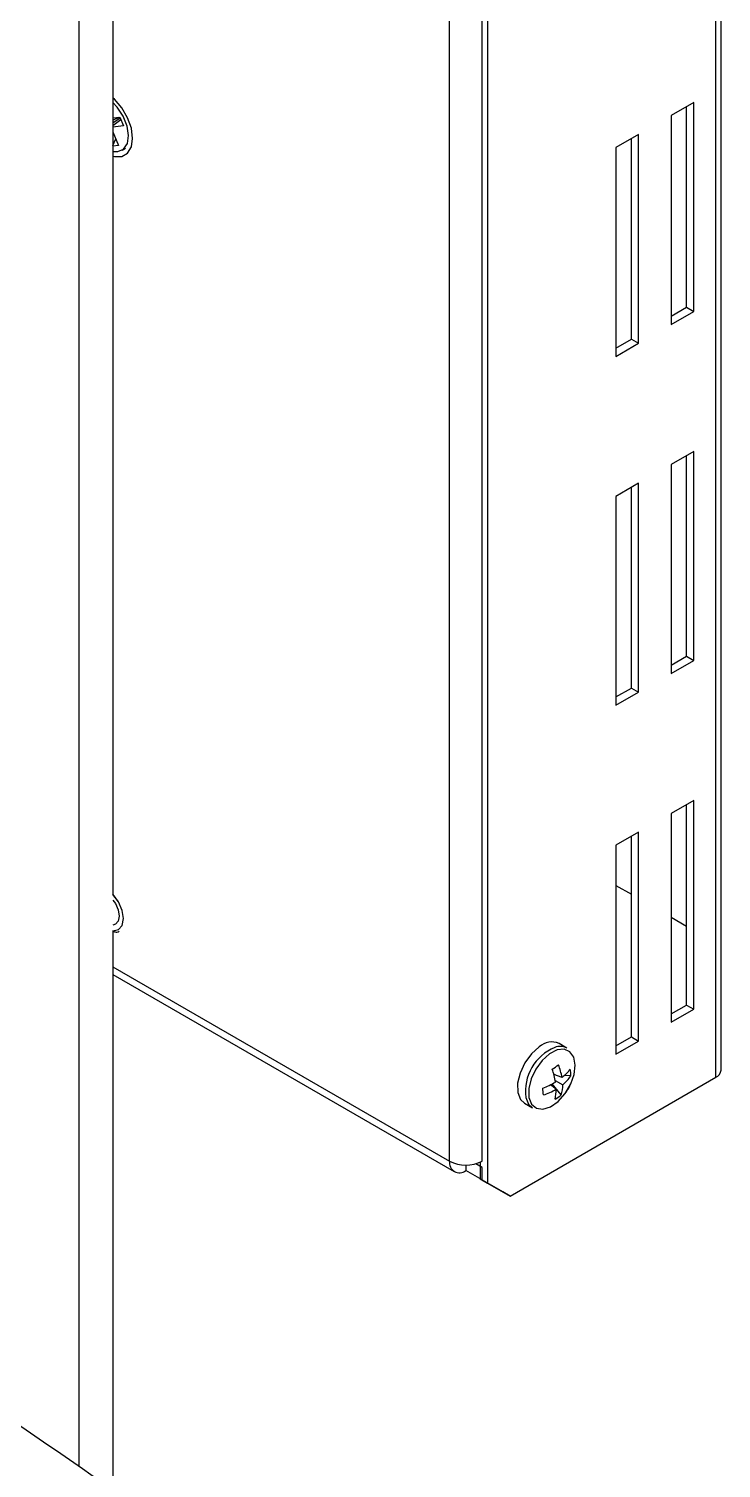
# Model space of a CAD drawing. Extents: x 8 to 113, y 0 to 87.
# Drawn here: x 83.39 to 86.09, y 9.5 to 15.12 of the extents above; entities that cross this region are included whole.
import ezdxf

# ---------------------------------------------------------------- set-up
doc = ezdxf.new("R2010")
doc.units = 0
doc.header["$MEASUREMENT"] = 0
doc.layers.add('OBJECT', color=7, linetype='CONTINUOUS')

msp = doc.modelspace()

# ---------------------------------------------------------------- linework, layer by layer
at = {"layer": 'OBJECT'}
for p, q in [((86.0735, 11.0233), (86.0735, 16.5554)), ((86.094, 11.0519), (86.094, 16.584)), ((85.1808, 15.938), (85.1808, 10.61)), ((85.0323, 10.6958), (85.0323, 15.8767)), ((85.1595, 10.6958), (85.1595, 15.8767)), ((83.717, 15.5336), (83.717, 11.7381)), ((83.5841, 15.4569), (83.5841, 9.5022)), ((85.9869, 14.8331), (85.8985, 14.7821)), ((85.9586, 14.0329), (85.9586, 14.8168)), ((85.9869, 14.0166), (85.9869, 14.8331)), ((83.717, 14.7732), (83.7438, 14.7763)), ((83.717, 14.7645), (83.7416, 14.7761)), ((83.717, 14.7539), (83.7452, 14.7728)), ((83.7482, 14.7654), (83.717, 14.7416)), ((83.7576, 14.7417), (83.717, 14.7371)), ((83.7438, 14.7763), (83.7576, 14.7417)), ((85.8985, 14.7821), (85.8985, 13.9655)), ((83.717, 14.7187), (83.7386, 14.6648)), ((83.717, 14.6657), (83.7279, 14.6914)), ((85.7712, 14.7086), (85.6828, 14.6576)), ((85.7429, 13.9084), (85.7429, 14.6923)), ((85.7712, 13.8921), (85.7712, 14.7086)), ((83.7386, 14.6648), (83.717, 14.6623)), ((83.7526, 14.6465), (83.7659, 14.6543)), ((85.6828, 14.6576), (85.6828, 13.841)), ((85.8985, 13.9982), (85.9586, 14.0329)), ((85.8985, 13.9655), (85.9869, 14.0166)), ((85.9586, 14.0329), (85.9869, 14.0166)), ((85.6828, 13.8737), (85.7429, 13.9084)), ((85.7429, 13.9084), (85.7712, 13.8921)), ((85.6828, 13.841), (85.7712, 13.8921)), ((85.9869, 13.4695), (85.8985, 13.4184)), ((85.9586, 12.6693), (85.9586, 13.4531)), ((85.9869, 12.6529), (85.9869, 13.4695)), ((85.8985, 13.4184), (85.8985, 12.6019)), ((85.7712, 13.345), (85.6828, 13.2939)), ((85.7712, 12.5284), (85.7712, 13.345)), ((85.6828, 13.2939), (85.6828, 12.4774)), ((85.7429, 12.5448), (85.7429, 13.3286)), ((85.8985, 12.6346), (85.9586, 12.6693)), ((85.9586, 12.6693), (85.9869, 12.6529)), ((85.8985, 12.6019), (85.9869, 12.6529)), ((85.6828, 12.5101), (85.7429, 12.5448)), ((85.6828, 12.4774), (85.7712, 12.5284)), ((85.7429, 12.5448), (85.7712, 12.5284)), ((85.9869, 12.1059), (85.8985, 12.0548)), ((85.9869, 11.2893), (85.9869, 12.1059)), ((85.8985, 12.0548), (85.8985, 11.2383)), ((85.9586, 11.3056), (85.9586, 12.0895)), ((85.7712, 11.9813), (85.6828, 11.9303)), ((85.6828, 11.9303), (85.6828, 11.1138)), ((85.7429, 11.1811), (85.7429, 11.965)), ((85.7712, 11.1648), (85.7712, 11.9813)), ((85.6828, 11.7734), (85.7429, 11.7387)), ((85.8985, 11.6489), (85.9586, 11.6142)), ((83.717, 11.5964), (83.717, 9.4093)), ((83.7384, 11.6006), (83.7385, 11.6007)), ((83.717, 11.455), (85.0323, 10.6958)), ((83.717, 11.4246), (85.0509, 10.6546)), ((85.8985, 11.2709), (85.9586, 11.3056)), ((85.8985, 11.2383), (85.9869, 11.2893)), ((85.9586, 11.3056), (85.9869, 11.2893)), ((85.4911, 11.1379), (85.4604, 11.1556)), ((85.6828, 11.1464), (85.7429, 11.1811)), ((85.6828, 11.1138), (85.7712, 11.1648)), ((85.7429, 11.1811), (85.7712, 11.1648)), ((85.472, 11.0228), (85.4398, 11.0348)), ((85.445, 11.0329), (85.4403, 11.0332)), ((85.5063, 11.0291), (85.4812, 11.0307)), ((85.2691, 10.559), (86.0735, 11.0233)), ((85.4488, 10.9766), (85.4272, 10.9943)), ((85.4689, 10.9546), (85.433, 10.9974)), ((85.4451, 11.011), (85.4746, 10.9946)), ((85.3254, 10.9218), (85.3561, 10.9041)), ((85.1525, 10.6921), (85.1525, 10.6264)), ((85.0959, 10.6805), (85.0959, 10.659)), ((85.1595, 10.6223), (85.0959, 10.659)), ((85.1595, 10.6713), (85.1347, 10.6856)), ((85.1595, 10.6223), (85.1595, 10.6713)), ((85.1525, 10.6264), (85.1808, 10.61)), ((85.2409, 10.5753), (85.1525, 10.6264)), ((85.1808, 10.61), (85.2691, 10.559)), ((85.2691, 10.559), (85.2409, 10.5753))]:
    msp.add_line(p, q, dxfattribs=at)
at = {"layer": 'OBJECT', "flags": 128}
for points in [[(83.717, 14.6232), (83.7232, 14.6218), (83.7517, 14.6221), (83.7743, 14.6351), (83.7888, 14.6596), (83.7938, 14.6932), (83.7888, 14.7326), (83.7743, 14.7738), (83.7517, 14.813), (83.7232, 14.8462), (83.717, 14.8518)], [(83.717, 14.6423), (83.736, 14.6412), (83.7586, 14.6508), (83.7731, 14.6726), (83.7778, 14.7041), (83.7722, 14.7413), (83.7567, 14.7799), (83.7335, 14.8151), (83.717, 14.8327)], [(83.7148, 11.5966), (83.7171, 11.5963), (83.7386, 11.6005), (83.7531, 11.6171), (83.7581, 11.6436), (83.7531, 11.6759), (83.7386, 11.7092), (83.7171, 11.7383), (83.717, 11.7383)], [(83.717, 11.5964), (83.7384, 11.6006), (83.7528, 11.6172), (83.7578, 11.6436), (83.7528, 11.6759), (83.7384, 11.709), (83.7169, 11.7381)], [(83.7385, 11.6007), (83.7385, 11.6007), (83.7529, 11.6173), (83.758, 11.6437), (83.7529, 11.6759), (83.7385, 11.7091), (83.717, 11.7381)], [(83.717, 11.7163), (83.7266, 11.7022), (83.7373, 11.6775), (83.7411, 11.6534), (83.7373, 11.6337), (83.7266, 11.6214), (83.717, 11.6183)], [(85.3831, 11.1427), (85.3528, 11.1156), (85.3269, 11.0802), (85.308, 11.0402), (85.2984, 11.0001), (85.2991, 10.9642), (85.3099, 10.9364), (85.3254, 10.9218)], [(85.4229, 11.1152), (85.394, 11.0893), (85.3692, 11.0556), (85.3513, 11.0175), (85.3421, 10.9792), (85.3427, 10.945), (85.353, 10.9184), (85.3719, 10.9024), (85.3973, 10.8988), (85.4265, 10.9078), (85.4563, 10.9285), (85.4835, 10.9588), (85.4846, 10.9603)], [(85.5066, 10.9984), (85.5189, 11.0339), (85.5232, 11.0706), (85.5177, 11.1015), (85.5029, 11.123), (85.4805, 11.133), (85.4528, 11.1303), (85.4229, 11.1152)], [(85.4846, 10.9603), (85.5051, 10.9952), (85.5066, 10.9984)], [(85.33, 10.945), (85.3405, 10.9187), (85.3561, 10.9041)]]:
    msp.add_lwpolyline(points, dxfattribs=at)
at = {"layer": 'OBJECT'}
for centre, radius, start, end in [((85.5158, 10.9676), 0.1872, 112.7018, 186.9494), ((85.4317, 11.0897), 0.0719, 66.4637, 132.502), ((85.4645, 11.0834), 0.0606, 63.996, 110.1543), ((84.839, 11.9354), 1.0622, 304.0531, 305.6362), ((85.1279, 10.9536), 0.3224, 9.1479, 18.3865), ((85.2266, 10.9793), 0.2492, 10.0726, 21.866), ((85.3646, 11.1593), 0.1737, 308.1985, 323.2723), ((85.375, 11.1176), 0.1583, 309.0089, 326.0138), ((85.3796, 11.0305), 0.1267, 359.3662, 11.3732), ((86.059, 11.0554), 0.0352, 294.3752, 354.3038), ((85.2872, 11.2693), 0.3086, 290.7427, 301.0089), ((82.4049, 10.6863), 3.0061, 5.1171, 5.6222), ((85.3227, 11.1927), 0.2502, 287.7408, 300.2654), ((85.3119, 10.971), 0.137, 345.9743, 2.345), ((85.3516, 10.9917), 0.1231, 342.44, 1.3442), ((85.3054, 11.0892), 0.2208, 324.2814, 335.724), ((85.3695, 11.0717), 0.1537, 299.3644, 310.3247), ((85.0711, 10.6895), 0.0393, 170.7858, 309.2033), ((85.0959, 10.8186), 0.1383, 242.6096, 297.3904)]:
    msp.add_arc(centre, radius, start, end, dxfattribs=at)
for points, knots in [([(83.7191, 11.5931), (83.7237, 11.5918), (83.7318, 11.5896), (83.7384, 11.5929), (83.7413, 11.5943)], [0, 0, 0, 0, 0.562442, 1, 1, 1, 1]), ([(83.6284, 8.0183), (83.464, 8.1348), (83.1297, 8.3716), (82.6188, 8.7227), (82.0904, 9.0771), (81.5601, 9.4231), (81.0325, 9.7581), (80.5122, 10.0793), (79.9882, 10.3944), (79.6374, 10.5976), (79.4614, 10.6995)], [0, 0, 0, 0, 0.118989, 0.241992, 0.369009, 0.500039, 0.623805, 0.748387, 0.873785, 1, 1, 1, 1]), ([(79.4714, 10.7171), (79.82, 10.5135), (80.5173, 10.1063), (81.5611, 9.4501), (82.6027, 8.7644), (83.2939, 8.2782), (83.6395, 8.0351)], [0, 0, 0, 0, 0.25003, 0.500058, 0.750055, 1, 1, 1, 1]), ([(85.391, 8.172), (85.3216, 8.2271), (85.082, 8.4171), (84.6633, 8.7326), (84.1353, 9.1188), (83.5981, 9.4947), (83.1558, 9.7947), (82.89, 9.9655), (82.8084, 10.018)], [0, 0, 0, 0, 0.0839488, 0.289789, 0.495873, 0.7021638, 0.9086263, 1, 1, 1, 1])]:
    msp.add_open_spline(points, degree=3, knots=knots, dxfattribs=at)

doc.saveas('drawing.dxf')
